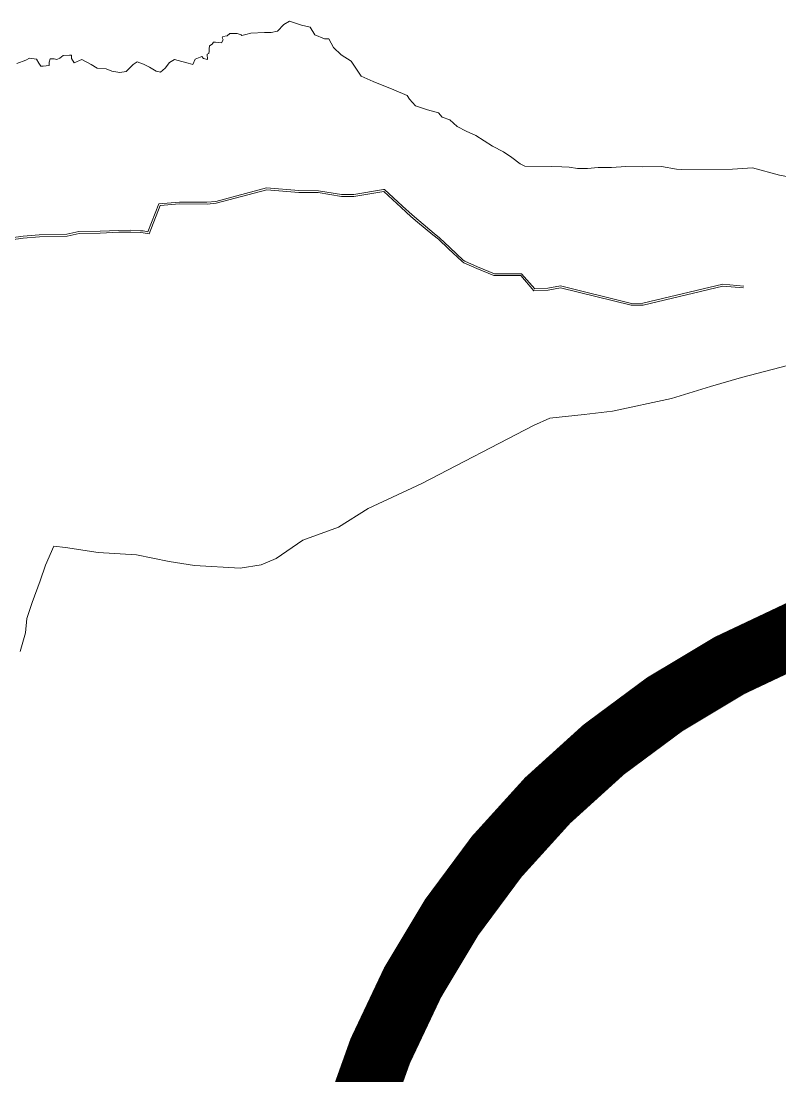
# Model space of a CAD drawing. Header units: metres. Extents: x -460 to 31334, y -1777 to 24987.
# Drawn here: x 78.66 to 84.56, y -760.46 to -752.26 of the extents above; entities that cross this region are included whole.
import ezdxf

# ---------------------------------------------------------------- set-up
doc = ezdxf.new("R2010")
doc.units = ezdxf.units.M
doc.header["$MEASUREMENT"] = 0
doc.linetypes.add('HIDDEN', pattern=[0.375, 0.25, -0.125])
doc.layers.add('VICINITY_MAP', color=7, linetype='Continuous', lineweight=13)

msp = doc.modelspace()

# ---------------------------------------------------------------- linework, layer by layer
at = {"color": 3, "linetype": 'HIDDEN', "ltscale": 10, "true_color": 0x14ff14, "const_width": 0.5}
msp.add_lwpolyline([(86.99387343951275, -756.5618577675532), (116.6633664583478, -756.5618577675532, -0.414213562373095), (122.6633664583478, -762.5618577675532), (122.6633664583478, -772.1806723149921, -0.414213562373095), (116.6633664583478, -778.1806723149921), (86.99387343951275, -778.1806723149921, -0.414213562373095), (80.99387343951275, -772.1806723149921), (80.99387343951275, -762.5618577675532, -0.414213562373095)], format="xyb", close=True, dxfattribs=at)
at = {"layer": 'VICINITY_MAP', "color": 250, "lineweight": 0}
for points in [[(78.62620627853278, -752.5933359794523), (78.69607861406473, -752.5668348763163), (78.72593821628686, -752.5511747581378), (78.7814309757506, -752.560111676501), (78.79711114111149, -752.5899288996726), (78.81269154337048, -752.614726343258), (78.83279797962877, -752.6143255107047), (78.8779374710607, -752.608404089501), (78.8774371253059, -752.5833059033789), (78.8869898432983, -752.558007304058), (78.91714965206819, -752.5574060521506), (78.93735615793008, -752.5620248795228), (78.96228914350002, -752.5514846309469), (78.98702198986297, -752.53090506252), (79.0372879261268, -752.5299029842148), (79.05236767612945, -752.5296023613387), (79.05286801962137, -752.5547004339554), (79.07367524734309, -752.5894369877147), (79.13349421262637, -752.5631364174384), (79.204667137451, -752.6018905589731), (79.2505071093189, -752.631106416732), (79.32097986020898, -752.6347231596436), (79.36661969287002, -752.6538996975515), (79.42713914085215, -752.6627365197428), (79.47730531627695, -752.6567147753567), (79.53149717994631, -752.6003965687099), (79.56125671256507, -752.5797167906059), (79.61192292498004, -752.5987932384971), (79.65766282950722, -752.6229895498359), (79.70852948763081, -752.6521051979174), (79.74391581309885, -752.6614430623393), (79.77850189276637, -752.630623754707), (79.81278745938448, -752.5847457004645), (79.85260005574997, -752.5638655091615), (79.90819319358172, -752.5778220812947), (79.95875933639309, -752.5918788692607), (79.99414597062577, -752.6012167275271), (80.01345185458172, -752.5606588425807), (80.0633175146944, -752.5395782380788), (80.07869778000924, -752.5543364753185), (80.10924607645154, -752.5630891451151), (80.10721737473563, -752.5220327301188), (80.1180102232035, -752.5169825909807), (80.12127875241663, -752.4987864909468), (80.12091744602662, -752.480662753626), (80.1240655405307, -752.4564254456536), (80.14439363434695, -752.4439328629503), (80.15615566151934, -752.4267761849791), (80.17072286995688, -752.4289032688608), (80.19496984584651, -752.4308373814048), (80.21682081062244, -752.4340278906444), (80.22967245120816, -752.4108058817784), (80.22328560686555, -752.3940108977104), (80.22790839980314, -752.3830402666086), (80.2611589091486, -752.3781768283325), (80.28308735969955, -752.3601688771372), (80.3394165671179, -752.3613886970561), (80.36894044755451, -752.3713426002076), (80.37609236164411, -752.3770569549155), (80.40641544271125, -752.3682527433748), (80.44607179501588, -752.3569196953083), (80.55168458725274, -752.352593087599), (80.60242355074888, -752.3515815792431), (80.65299385620347, -752.3421253936398), (80.7027227195116, -752.2904455578577), (80.74449988169386, -752.264268475644), (80.83819445683764, -752.2961928959035), (80.90618300606133, -752.3117337004577), (80.94118722534768, -752.3701723764862), (81.01796891558087, -752.4024339641458), (81.05179499416636, -752.4017596231901), (81.08696756499262, -752.4686430961264), (81.14734142040942, -752.5265760148993), (81.22445980919673, -752.5757269693638), (81.30292469248747, -752.6924358512262), (81.39678761690834, -752.732804954888), (81.55525765678226, -752.7993726695695), (81.65949651427798, -752.8431711493505), (81.67728861665017, -752.8714891906226), (81.7242393391117, -752.922164264553), (81.81676916146625, -752.9547270075407), (81.90333018972319, -752.9759395789616), (81.9327170518402, -753.0097611106098), (81.99057656611745, -753.0315458620522), (82.04900777066501, -753.0819920664362), (82.11869090424375, -753.1207447949339), (82.19399969470487, -753.1536508483966), (82.32181593183674, -753.2359845595711), (82.40734663883484, -753.2806308642912), (82.47371820528684, -753.3229324298893), (82.53752360678544, -753.3734649867425), (82.5733843798136, -753.391835868912), (82.77983016752052, -753.3948305635406), (82.86045917938912, -753.3970552815027), (82.9180728822688, -753.3997387084003), (82.98351118395686, -753.4099302350035), (83.06022774090769, -753.4084008494377), (83.14453949630342, -753.4028879491236), (83.24810683274876, -753.4008232789176), (83.35926967866635, -753.3947752013132), (83.48592837543106, -753.3960821793548), (83.6355257077995, -753.393099876578), (83.75105856751543, -753.4137888155155), (83.78949336273075, -753.416854584188), (84.18829423158672, -753.4144671120046), (84.34273815115438, -753.4054493881134), (84.55198628429889, -753.4606659328252), (84.80272888210351, -753.509116461398)], [(78.58211008467998, -753.9482686400338), (78.67604040671932, -753.934933674794), (78.80154874363495, -753.9253928720808), (79.01623154169232, -753.9206460000173), (79.10950989169532, -753.8999042373075), (79.27432782555553, -753.8968388059911), (79.42019587917696, -753.8904538356599), (79.51257129955627, -753.8890271378789), (79.5879685762115, -753.893105067616), (79.609878311008, -753.8936248075172), (79.64573679019685, -753.900704943708), (79.73026716878701, -753.6828926056883), (79.89013915847715, -753.6700804003592), (80.10428611163917, -753.6709087677489), (80.1734759931137, -753.6650155936205), (80.56779534585394, -753.5597274484301), (80.81908287135997, -753.5813402114235), (80.97022806087745, -753.5823060869411), (81.15038725233126, -753.6116251864512), (81.244218960382, -753.6122048288616), (81.47715072636305, -753.5729818679748), (81.48341414126656, -753.5719476967398), (81.62342560919132, -753.7009998616854), (81.69862011729452, -753.7702543947084), (81.7496328490501, -753.8142621716694), (81.8688128380357, -753.9133415992115), (81.91178555664766, -753.9485846026895), (81.99159697356032, -754.0232521525256), (82.09590822005339, -754.1216312704139), (82.1072616580924, -754.1304337076001), (82.20655979381121, -754.1730204327428), (82.3370406524241, -754.2267579024328), (82.54302022058596, -754.2269773984222), (82.54836342215532, -754.2269831252934), (82.65077860715553, -754.3454027332607), (82.75349516322689, -754.3391178330708), (82.85112432421266, -754.3205261530422), (83.40209645662253, -754.4571350539075), (83.49127306933286, -754.4561100384859), (84.11150905829533, -754.3084795458914), (84.27481368598865, -754.3229509946168)], [(78.58374258412272, -753.9629316255808), (78.67763738724352, -753.94960170284), (78.80227115688814, -753.9401273823541), (79.01801220169227, -753.9353571112947), (79.11126503218026, -753.9146210232107), (79.27478745548575, -753.9115796869581), (79.42063227566541, -753.9051957336064), (79.51228660498538, -753.90378017276), (79.5873953648204, -753.9078424978046), (79.60826335487542, -753.9083375255715), (79.6550110321541, -753.917567697325), (79.74066767951223, -753.6968532637787), (79.8907006446081, -753.684829561824), (80.10488452878957, -753.685658072071), (80.1760235792442, -753.6795988795601), (80.56910461845973, -753.5746413793996), (80.81840283896486, -753.5960830460467), (80.9689891504812, -753.5970453501203), (81.14914990074442, -753.626364703311), (81.24540663989285, -753.6269593262743), (81.47871585879466, -753.5876728067694), (81.61343100830152, -753.7118432190401), (81.68880596562099, -753.7812639482537), (81.74010198386759, -753.8255161114353), (81.85942326270947, -753.9247129992843), (81.90206203943984, -753.9596821286563), (81.98150047504242, -754.0340007359271), (82.08630888644348, -754.1328487452028), (82.09971609172675, -754.1432434892389), (82.20084531770544, -754.1866155275907), (82.334115294448, -754.2415016726693), (82.54161407410396, -754.241722787561), (82.64439704808308, -754.3605676588982), (82.75533223224966, -754.3537798869293), (82.85071026712689, -754.3356168925096), (83.40037908326684, -754.47190264708), (83.49308746565049, -754.4708370367282), (84.11259342860069, -754.3233803071878), (84.27351197348207, -754.3376403101291)], [(84.62573451612911, -754.9387381455521), (84.2558137563658, -755.0334757005543), (84.01663235161027, -755.1037661499018), (83.71229904072646, -755.1971961840559), (83.25492814328118, -755.2936771042927), (83.0345098296728, -755.320523817714), (82.76799204203672, -755.3505359172369), (82.64047874058508, -755.4051831962659), (81.77442864284012, -755.8572847996139), (81.3576171560008, -756.0523118550794), (81.12677864602449, -756.1969519875406), (80.84828397703615, -756.2958628322406), (80.64080844262651, -756.4400372112968), (80.52492408143632, -756.4890267667367), (80.36184897506911, -756.5156174822979), (80.00706591233836, -756.4934070887427), (79.81152315020842, -756.4629526950815), (79.55821299897787, -756.4107483902071), (79.25973834954016, -756.3937968797794), (79.00665638479279, -756.3530387933805), (78.91473038497287, -756.3434205062733), (78.85135212307148, -756.4914448697143), (78.80935219835209, -756.6143501377715), (78.74602060330136, -756.7820690090678), (78.70402067858208, -756.904974277125), (78.6951239499599, -757.0161224438648), (78.65356630329075, -757.1612131241428)]]:
    msp.add_lwpolyline(points, dxfattribs=at)

doc.saveas('drawing.dxf')
